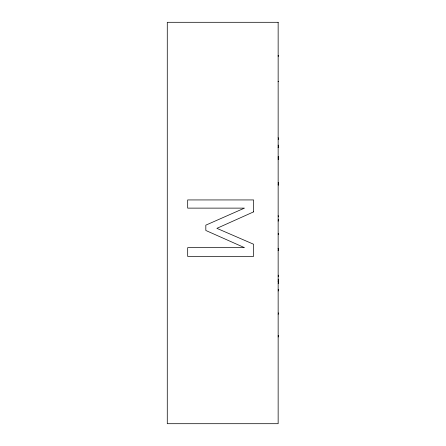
<?xml version="1.0" encoding="UTF-8"?>
<svg xmlns="http://www.w3.org/2000/svg" width="446" height="446" viewBox="0 0 446 446"><rect width="100%" height="100%" fill="white"/><g stroke="black" fill="none" stroke-linecap="round" stroke-linejoin="round"><path stroke-width="0.67" d="M278.148 281.041L278.722 279.319L278.148 279.235M278.148 290.987L278.722 289.621L278.148 289.621M278.148 314.263L278.722 313.148L278.148 313.02M278.148 221.138L278.722 220.185L278.148 219.956L278.722 219.956L278.148 220.168M278.148 336.975L278.722 336.016L278.148 335.788L278.722 335.788L278.148 336.005M278.148 56.363L278.722 55.627L278.148 55.471L278.722 55.471L278.148 55.627M278.148 157.761L278.722 157.025L278.148 156.869L278.722 156.869L278.148 157.025M278.148 159.601L278.722 158.865L278.148 158.709L278.722 158.709L278.148 158.865M278.148 147.693L278.722 147.492L278.148 145.084M278.148 216.801L278.722 216.605L278.148 215.663M278.148 234.596L278.722 234.395L278.148 233.453M278.148 276.28L278.722 276.08L278.148 275.143M278.148 81.668L278.722 81.668L278.148 81.506M278.148 139.119L278.722 139.119L278.148 137.686M278.148 147.108L278.722 147.108L278.148 146.935M278.148 183.061L278.722 183.061L278.148 182.905M278.148 184.9L278.722 184.9L278.148 184.744M278.148 248.478L278.722 248.478L278.148 248.316M278.148 250.317L278.722 250.317L278.148 250.161L278.722 249.074L278.148 248.946M278.148 283.143L278.722 283.143L278.148 281.515M253.573 211.883L216.89 228.346L253.573 244.23L253.573 256.4L187.682 256.4L187.682 247.641L244.453 247.641L205.823 230.47L205.823 225.158L244.453 208.126L187.682 208.126L187.682 199.936L253.573 199.936L253.573 211.883M278.148 22.3L167.278 22.3L167.278 423.7L278.148 423.7L278.148 22.3"/></g></svg>
